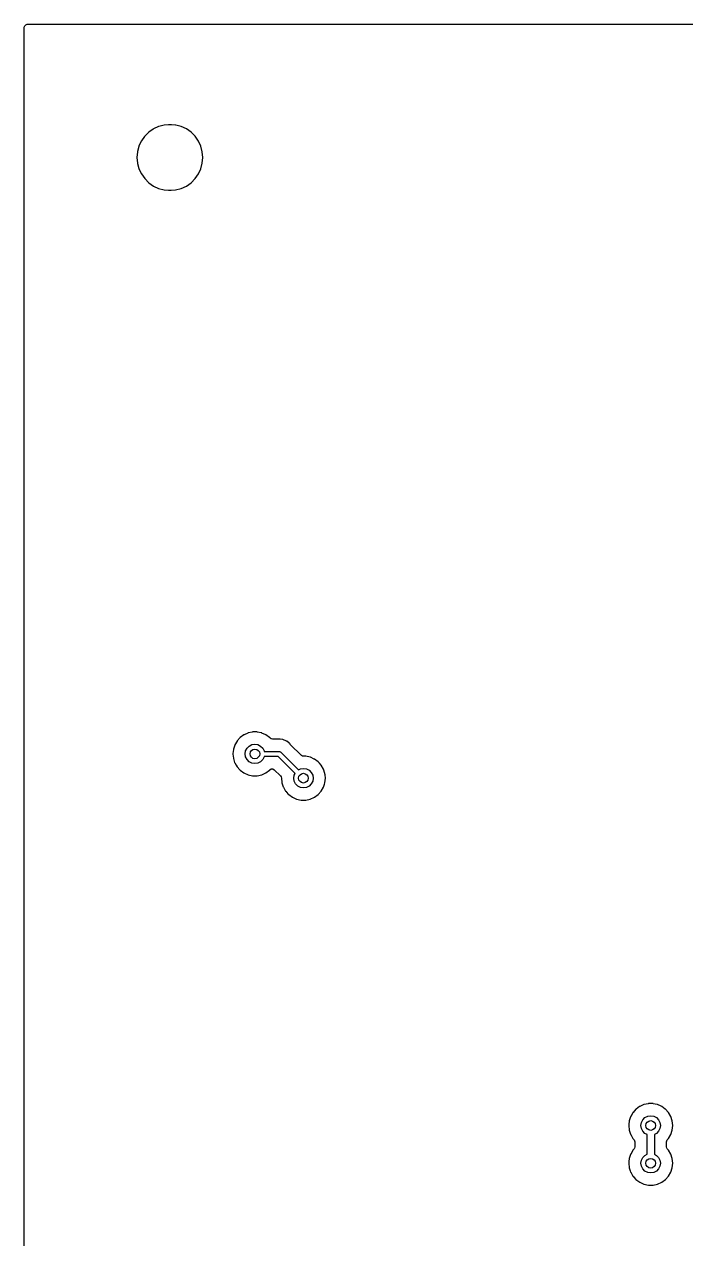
# Model space of a CAD drawing. Extents: x 98 to 198, y -146.7 to -46.7.
# Drawn here: x 98 to 125.24, y -96.71 to -46.72 of the extents above; entities that cross this region are included whole.
import ezdxf

# ---------------------------------------------------------------- set-up
doc = ezdxf.new("R2010")
doc.units = 0
doc.layers.add('BLACK', color=7, linetype='CONTINUOUS')

msp = doc.modelspace()

# ---------------------------------------------------------------- linework, layer by layer
at = {"layer": 'BLACK', "linetype": 'CONTINUOUS'}
for p, q in [((98.0042, -46.8407), (98.0208, -46.7787)), ((98.0042, -52.2), (98.0042, -46.8407)), ((98.0208, -46.7787), (98.0662, -46.7334)), ((98.0662, -46.7334), (98.1282, -46.7167)), ((98.1282, -46.7167), (197.872, -46.7167)), ((103.531, -50.9284), (103.327, -51.0237)), ((103.536, -50.9261), (103.531, -50.9284)), ((103.531, -50.9284), (103.531, -50.9284)), ((103.542, -50.9247), (103.536, -50.9261)), ((103.759, -50.8663), (103.542, -50.9247)), ((103.542, -50.9247), (103.542, -50.9247)), ((103.765, -50.8649), (103.759, -50.8663)), ((103.759, -50.8663), (103.759, -50.8663)), ((103.77, -50.8645), (103.765, -50.8649)), ((103.938, -50.8497), (103.77, -50.8645)), ((103.77, -50.8645), (103.77, -50.8645)), ((103.941, -50.8495), (103.938, -50.8497)), ((103.938, -50.8497), (103.938, -50.8497)), ((104.059, -50.8495), (103.941, -50.8495)), ((104.062, -50.8497), (104.059, -50.8495)), ((104.23, -50.8645), (104.062, -50.8497)), ((104.062, -50.8497), (104.062, -50.8497)), ((104.235, -50.8649), (104.23, -50.8645)), ((104.23, -50.8645), (104.23, -50.8645)), ((104.241, -50.8663), (104.235, -50.8649)), ((104.458, -50.9247), (104.241, -50.8663)), ((104.241, -50.8663), (104.241, -50.8663)), ((104.464, -50.9261), (104.458, -50.9247)), ((104.458, -50.9247), (104.458, -50.9247)), ((104.678, -51.026), (104.464, -50.9261)), ((102.958, -51.333), (102.829, -51.5177)), ((102.962, -51.3286), (102.958, -51.333)), ((102.958, -51.333), (102.958, -51.333)), ((102.965, -51.3248), (102.962, -51.3286)), ((103.125, -51.1653), (102.965, -51.3248)), ((102.965, -51.3248), (102.965, -51.3248)), ((103.129, -51.1615), (103.125, -51.1653)), ((103.125, -51.1653), (103.125, -51.1653)), ((103.133, -51.1584), (103.129, -51.1615)), ((103.318, -51.0291), (103.133, -51.1584)), ((103.133, -51.1584), (103.133, -51.1584)), ((103.322, -51.026), (103.318, -51.0291)), ((103.318, -51.0291), (103.318, -51.0291)), ((103.327, -51.0237), (103.322, -51.026)), ((103.327, -51.0237), (103.327, -51.0237)), ((104.871, -51.1615), (104.678, -51.026)), ((105.038, -51.3286), (104.871, -51.1615)), ((105.174, -51.5222), (105.038, -51.3286)), ((102.665, -51.9646), (102.644, -52.2)), ((102.666, -51.9594), (102.665, -51.9646)), ((102.725, -51.7416), (102.666, -51.9594)), ((102.666, -51.9594), (102.666, -51.9594)), ((102.726, -51.7363), (102.725, -51.7416)), ((102.725, -51.7416), (102.725, -51.7416)), ((102.728, -51.7314), (102.726, -51.7363)), ((102.824, -51.5271), (102.728, -51.7314)), ((102.728, -51.7314), (102.728, -51.7314)), ((102.826, -51.5222), (102.824, -51.5271)), ((102.824, -51.5271), (102.824, -51.5271)), ((102.829, -51.5177), (102.826, -51.5222)), ((102.829, -51.5177), (102.829, -51.5177)), ((105.274, -51.7363), (105.174, -51.5222)), ((105.335, -51.9646), (105.274, -51.7363)), ((105.356, -52.2), (105.335, -51.9646)), ((98.0042, -54.5225), (98.0042, -52.2)), ((102.644, -52.2), (102.665, -52.4354)), ((102.665, -52.4354), (102.666, -52.4406)), ((102.666, -52.4406), (102.666, -52.4406)), ((102.666, -52.4406), (102.725, -52.6584)), ((105.274, -52.6637), (105.335, -52.4354)), ((105.335, -52.4354), (105.356, -52.2)), ((102.725, -52.6584), (102.725, -52.6584)), ((102.725, -52.6584), (102.726, -52.6637)), ((102.726, -52.6637), (102.826, -52.8778)), ((102.826, -52.8778), (102.962, -53.0714)), ((105.038, -53.0714), (105.174, -52.8778)), ((105.174, -52.8778), (105.274, -52.6637)), ((102.962, -53.0714), (103.129, -53.2385)), ((103.129, -53.2385), (103.322, -53.374)), ((103.322, -53.374), (103.536, -53.4739)), ((103.536, -53.4739), (103.765, -53.5351)), ((104.235, -53.5351), (104.464, -53.4739)), ((104.464, -53.4739), (104.678, -53.374)), ((104.678, -53.374), (104.871, -53.2385)), ((104.871, -53.2385), (105.038, -53.0714)), ((103.765, -53.5351), (103.941, -53.5505)), ((103.941, -53.5505), (104.056, -53.5505)), ((104.056, -53.5505), (104.059, -53.5505)), ((104.059, -53.5505), (104.235, -53.5351)), ((98.0042, -57.7011), (98.0042, -54.5225)), ((98.0042, -60), (98.0042, -57.7011)), ((98.0042, -65.2767), (98.0042, -60)), ((98.0042, -66.5051), (98.0042, -65.2767)), ((98.0042, -67.7232), (98.0042, -66.5051)), ((98.0042, -69.7625), (98.0042, -67.7232)), ((98.0042, -76.75), (98.0042, -69.7625)), ((107.042, -75.9697), (106.899, -76.0733)), ((107.047, -75.9658), (107.042, -75.9697)), ((107.042, -75.9697), (107.042, -75.9697)), ((107.053, -75.9632), (107.047, -75.9658)), ((107.214, -75.8915), (107.053, -75.9632)), ((107.053, -75.9632), (107.053, -75.9632)), ((107.22, -75.8889), (107.214, -75.8915)), ((107.214, -75.8915), (107.214, -75.8915)), ((107.227, -75.8875), (107.22, -75.8889)), ((107.399, -75.8509), (107.227, -75.8875)), ((107.227, -75.8875), (107.227, -75.8875)), ((107.405, -75.8495), (107.399, -75.8509)), ((107.399, -75.8509), (107.399, -75.8509)), ((107.595, -75.8495), (107.405, -75.8495)), ((107.601, -75.8509), (107.595, -75.8495)), ((107.773, -75.8875), (107.601, -75.8509)), ((107.601, -75.8509), (107.601, -75.8509)), ((107.78, -75.8889), (107.773, -75.8875)), ((107.773, -75.8875), (107.773, -75.8875)), ((107.786, -75.8915), (107.78, -75.8889)), ((107.947, -75.9632), (107.786, -75.8915)), ((107.786, -75.8915), (107.786, -75.8915)), ((107.953, -75.9658), (107.947, -75.9632)), ((107.958, -75.9697), (107.953, -75.9658)), ((108.101, -76.0733), (107.958, -75.9697)), ((107.958, -75.9697), (107.958, -75.9697)), ((106.671, -76.3879), (106.616, -76.5556)), ((106.673, -76.3817), (106.671, -76.3879)), ((106.671, -76.3879), (106.671, -76.3879)), ((106.676, -76.3761), (106.673, -76.3817)), ((106.764, -76.2234), (106.676, -76.3761)), ((106.676, -76.3761), (106.676, -76.3761)), ((106.767, -76.2178), (106.764, -76.2234)), ((106.764, -76.2234), (106.764, -76.2234)), ((106.772, -76.213), (106.767, -76.2178)), ((106.89, -76.0819), (106.772, -76.213)), ((106.772, -76.213), (106.772, -76.213)), ((106.894, -76.0771), (106.89, -76.0819)), ((106.89, -76.0819), (106.89, -76.0819)), ((106.899, -76.0733), (106.894, -76.0771)), ((106.899, -76.0733), (106.899, -76.0733)), ((107.176, -76.5149), (107.265, -76.4264)), ((107.265, -76.4264), (107.376, -76.3696)), ((107.376, -76.3696), (107.5, -76.35)), ((107.5, -76.35), (107.624, -76.3696)), ((107.624, -76.3696), (107.735, -76.4264)), ((107.735, -76.4264), (107.824, -76.5149)), ((108.106, -76.0771), (108.101, -76.0733)), ((108.101, -76.0733), (108.101, -76.0733)), ((108.11, -76.0819), (108.106, -76.0771)), ((108.133, -76.1069), (108.11, -76.0819)), ((108.11, -76.0819), (108.11, -76.0819)), ((108.174, -76.1372), (108.133, -76.1069)), ((108.225, -76.1479), (108.174, -76.1372)), ((108.452, -76.1479), (108.225, -76.1479)), ((108.469, -76.1468), (108.452, -76.1479)), ((108.492, -76.1438), (108.469, -76.1468)), ((108.5, -76.1427), (108.492, -76.1438)), ((108.492, -76.1438), (108.492, -76.1438)), ((108.508, -76.1438), (108.5, -76.1427)), ((108.539, -76.1479), (108.508, -76.1438)), ((108.508, -76.1438), (108.508, -76.1438)), ((108.647, -76.1621), (108.539, -76.1479)), ((108.539, -76.1479), (108.539, -76.1479)), ((108.539, -76.1479), (108.539, -76.1479)), ((108.657, -76.1634), (108.647, -76.1621)), ((108.647, -76.1621), (108.647, -76.1621)), ((108.804, -76.2241), (108.657, -76.1634)), ((108.657, -76.1634), (108.657, -76.1634)), ((108.81, -76.229), (108.804, -76.2241)), ((108.898, -76.2963), (108.81, -76.229)), ((108.898, -76.2964), (108.898, -76.2963)), ((108.923, -76.3156), (108.898, -76.2964)), ((108.929, -76.3206), (108.923, -76.3156)), ((108.923, -76.3156), (108.923, -76.3156)), ((108.934, -76.327), (108.929, -76.3206)), ((108.949, -76.3457), (108.934, -76.327)), ((108.959, -76.3579), (108.949, -76.3457)), ((109.415, -76.8132), (108.959, -76.3579)), ((98.0042, -79.9), (98.0042, -76.75)), ((106.596, -76.7365), (106.595, -76.75)), ((106.595, -76.75), (106.595, -76.7565)), ((106.595, -76.7565), (106.614, -76.9318)), ((106.614, -76.5682), (106.596, -76.7365)), ((106.616, -76.5556), (106.614, -76.5617)), ((106.614, -76.5617), (106.614, -76.5682)), ((106.614, -76.5682), (106.614, -76.5682)), ((106.614, -76.9318), (106.614, -76.9318)), ((106.614, -76.9318), (106.614, -76.9383)), ((106.614, -76.9383), (106.616, -76.9444)), ((106.616, -76.5556), (106.616, -76.5556)), ((106.616, -76.9444), (106.616, -76.9444)), ((106.616, -76.9444), (106.667, -77.1009)), ((107.1, -76.75), (107.12, -76.6264)), ((107.12, -76.8736), (107.1, -76.75)), ((107.12, -76.6264), (107.176, -76.5149)), ((107.176, -76.9851), (107.12, -76.8736)), ((107.265, -77.0736), (107.176, -76.9851)), ((107.824, -76.9851), (107.735, -77.0736)), ((107.824, -76.5149), (107.88, -76.6264)), ((107.88, -76.8736), (107.824, -76.9851)), ((107.88, -76.6264), (107.884, -76.6484)), ((107.884, -76.8516), (107.88, -76.8736)), ((107.884, -76.6484), (108.5, -76.6484)), ((108.458, -76.8516), (107.884, -76.8516)), ((109.158, -77.5514), (108.458, -76.8516)), ((108.5, -76.6484), (108.508, -76.6509)), ((108.508, -76.6509), (108.516, -76.6497)), ((108.516, -76.6497), (108.537, -76.6605)), ((108.537, -76.6605), (108.56, -76.6678)), ((108.56, -76.6678), (108.565, -76.6744)), ((108.565, -76.6744), (108.572, -76.6782)), ((108.572, -76.6782), (109.301, -77.4078)), ((109.455, -76.8401), (109.415, -76.8132)), ((109.502, -76.8495), (109.455, -76.8401)), ((109.588, -76.8495), (109.502, -76.8495)), ((109.595, -76.8495), (109.588, -76.8495)), ((109.601, -76.8509), (109.595, -76.8495)), ((109.773, -76.8875), (109.601, -76.8509)), ((109.601, -76.8509), (109.601, -76.8509)), ((109.78, -76.8889), (109.773, -76.8875)), ((109.773, -76.8875), (109.773, -76.8875)), ((109.786, -76.8915), (109.78, -76.8889)), ((109.947, -76.9632), (109.786, -76.8915)), ((109.786, -76.8915), (109.786, -76.8915)), ((109.953, -76.9658), (109.947, -76.9632)), ((109.958, -76.9697), (109.953, -76.9658)), ((110.101, -77.0733), (109.958, -76.9697)), ((109.958, -76.9697), (109.958, -76.9697)), ((106.667, -77.1009), (106.673, -77.1183)), ((106.673, -77.1183), (106.676, -77.1239)), ((106.676, -77.1239), (106.676, -77.1239)), ((106.676, -77.1239), (106.731, -77.2197)), ((106.731, -77.2197), (106.767, -77.2822)), ((106.767, -77.2822), (106.772, -77.287)), ((106.772, -77.287), (106.772, -77.287)), ((106.772, -77.287), (106.879, -77.4066)), ((106.879, -77.4066), (106.894, -77.4229)), ((106.894, -77.4229), (107.047, -77.5342)), ((107.376, -77.1304), (107.265, -77.0736)), ((107.5, -77.15), (107.376, -77.1304)), ((107.624, -77.1304), (107.5, -77.15)), ((107.735, -77.0736), (107.624, -77.1304)), ((107.953, -77.5342), (108.106, -77.4229)), ((108.106, -77.4229), (108.121, -77.4066)), ((108.121, -77.4066), (108.176, -77.371)), ((108.176, -77.371), (108.243, -77.3692)), ((108.243, -77.3692), (108.3, -77.4019)), ((108.3, -77.4019), (108.559, -77.6604)), ((109.301, -77.4078), (109.376, -77.3696)), ((109.376, -77.3696), (109.5, -77.35)), ((109.5, -77.35), (109.624, -77.3696)), ((109.624, -77.3696), (109.735, -77.4264)), ((109.735, -77.4264), (109.824, -77.5149)), ((110.106, -77.0771), (110.101, -77.0733)), ((110.101, -77.0733), (110.101, -77.0733)), ((110.11, -77.0819), (110.106, -77.0771)), ((110.16, -77.1375), (110.11, -77.0819)), ((110.11, -77.0819), (110.11, -77.0819)), ((110.233, -77.2178), (110.16, -77.1375)), ((110.327, -77.3817), (110.233, -77.2178)), ((110.386, -77.5617), (110.327, -77.3817)), ((107.047, -77.5342), (107.22, -77.6111)), ((107.22, -77.6111), (107.405, -77.6505)), ((107.405, -77.6505), (107.588, -77.6505)), ((107.588, -77.6505), (107.595, -77.6505)), ((107.595, -77.6505), (107.78, -77.6111)), ((107.78, -77.6111), (107.953, -77.5342)), ((108.559, -77.6604), (108.586, -77.7006)), ((108.586, -77.7006), (108.595, -77.7465)), ((108.595, -77.7465), (108.595, -77.75)), ((108.595, -77.75), (108.595, -77.7565)), ((108.595, -77.7565), (108.614, -77.9318)), ((108.614, -77.9318), (108.614, -77.9318)), ((108.614, -77.9318), (108.614, -77.9383)), ((108.614, -77.9383), (108.616, -77.9444)), ((108.616, -77.9444), (108.616, -77.9444)), ((108.616, -77.9444), (108.671, -78.1121)), ((109.1, -77.75), (109.12, -77.6264)), ((109.12, -77.8736), (109.1, -77.75)), ((109.12, -77.6264), (109.158, -77.5514)), ((109.176, -77.9851), (109.12, -77.8736)), ((109.265, -78.0736), (109.176, -77.9851)), ((109.824, -77.9851), (109.735, -78.0736)), ((109.824, -77.5149), (109.88, -77.6264)), ((109.88, -77.8736), (109.824, -77.9851)), ((109.88, -77.6264), (109.9, -77.75)), ((109.9, -77.75), (109.88, -77.8736)), ((110.366, -78), (110.386, -77.9383)), ((110.386, -77.5682), (110.386, -77.5617)), ((110.391, -77.6085), (110.386, -77.5682)), ((110.386, -77.5682), (110.386, -77.5682)), ((110.386, -77.9383), (110.405, -77.75)), ((110.405, -77.75), (110.391, -77.6085)), ((108.671, -78.1121), (108.673, -78.1183)), ((108.673, -78.1183), (108.676, -78.1239)), ((108.676, -78.1239), (108.676, -78.1239)), ((108.676, -78.1239), (108.72, -78.2)), ((108.72, -78.2), (108.767, -78.2822)), ((108.767, -78.2822), (108.772, -78.287)), ((108.772, -78.287), (108.772, -78.287)), ((108.772, -78.287), (108.863, -78.3883)), ((108.863, -78.3883), (108.894, -78.4229)), ((108.894, -78.4229), (109.047, -78.5342)), ((109.376, -78.1304), (109.265, -78.0736)), ((109.5, -78.15), (109.376, -78.1304)), ((109.624, -78.1304), (109.5, -78.15)), ((109.735, -78.0736), (109.624, -78.1304)), ((109.953, -78.5342), (110.106, -78.4229)), ((110.106, -78.4229), (110.233, -78.2822)), ((110.233, -78.2822), (110.327, -78.1183)), ((110.327, -78.1183), (110.366, -78)), ((109.047, -78.5342), (109.22, -78.6111)), ((109.22, -78.6111), (109.405, -78.6505)), ((109.405, -78.6505), (109.588, -78.6505)), ((109.588, -78.6505), (109.595, -78.6505)), ((109.595, -78.6505), (109.78, -78.6111)), ((109.78, -78.6111), (109.953, -78.5342)), ((98.0042, -84.8), (98.0042, -79.9)), ((98.0042, -87.3894), (98.0042, -84.8)), ((98.0042, -90.1), (98.0042, -87.3894)), ((98.0042, -93.6), (98.0042, -90.1)), ((123.19, -91.3808), (123.072, -91.5119)), ((123.194, -91.376), (123.19, -91.3808)), ((123.19, -91.3808), (123.19, -91.3808)), ((123.199, -91.3722), (123.194, -91.376)), ((123.342, -91.2686), (123.199, -91.3722)), ((123.199, -91.3722), (123.199, -91.3722)), ((123.347, -91.2647), (123.342, -91.2686)), ((123.342, -91.2686), (123.342, -91.2686)), ((123.353, -91.2621), (123.347, -91.2647)), ((123.514, -91.1904), (123.353, -91.2621)), ((123.353, -91.2621), (123.353, -91.2621)), ((123.52, -91.1878), (123.514, -91.1904)), ((123.514, -91.1904), (123.514, -91.1904)), ((123.527, -91.1864), (123.52, -91.1878)), ((123.699, -91.1498), (123.527, -91.1864)), ((123.527, -91.1864), (123.527, -91.1864)), ((123.705, -91.1484), (123.699, -91.1498)), ((123.699, -91.1498), (123.699, -91.1498)), ((123.895, -91.1484), (123.705, -91.1484)), ((123.901, -91.1498), (123.895, -91.1484)), ((124.073, -91.1864), (123.901, -91.1498)), ((123.901, -91.1498), (123.901, -91.1498)), ((124.08, -91.1878), (124.073, -91.1864)), ((124.073, -91.1864), (124.073, -91.1864)), ((124.086, -91.1904), (124.08, -91.1878)), ((124.228, -91.2537), (124.086, -91.1904)), ((124.086, -91.1904), (124.086, -91.1904)), ((124.253, -91.2647), (124.228, -91.2537)), ((124.258, -91.2686), (124.253, -91.2647)), ((124.401, -91.3722), (124.258, -91.2686)), ((124.258, -91.2686), (124.258, -91.2686)), ((124.406, -91.376), (124.401, -91.3722)), ((124.401, -91.3722), (124.401, -91.3722)), ((124.41, -91.3808), (124.406, -91.376)), ((124.52, -91.503), (124.41, -91.3808)), ((124.41, -91.3808), (124.41, -91.3808)), ((122.914, -91.8671), (122.9, -91.9944)), ((122.916, -91.8545), (122.914, -91.8606)), ((122.914, -91.8606), (122.914, -91.8671)), ((122.914, -91.8671), (122.914, -91.8671)), ((122.971, -91.6868), (122.916, -91.8545)), ((122.916, -91.8545), (122.916, -91.8545)), ((122.973, -91.6806), (122.971, -91.6868)), ((122.971, -91.6868), (122.971, -91.6868)), ((122.976, -91.675), (122.973, -91.6806)), ((123.064, -91.5223), (122.976, -91.675)), ((122.976, -91.675), (122.976, -91.675)), ((123.067, -91.5167), (123.064, -91.5223)), ((123.064, -91.5223), (123.064, -91.5223)), ((123.072, -91.5119), (123.067, -91.5167)), ((123.072, -91.5119), (123.072, -91.5119)), ((123.4, -92.0489), (123.42, -91.9253)), ((123.42, -91.9253), (123.476, -91.8138)), ((123.476, -91.8138), (123.565, -91.7253)), ((123.565, -91.7253), (123.676, -91.6685)), ((123.676, -91.6685), (123.8, -91.6489)), ((123.8, -91.6489), (123.924, -91.6685)), ((123.924, -91.6685), (124.035, -91.7253)), ((124.035, -91.7253), (124.124, -91.8138)), ((124.124, -91.8138), (124.18, -91.9253)), ((124.18, -91.9253), (124.2, -92.0489)), ((124.533, -91.5167), (124.52, -91.503)), ((124.627, -91.6806), (124.533, -91.5167)), ((124.686, -91.8606), (124.627, -91.6806)), ((124.705, -92.0489), (124.686, -91.8606)), ((122.9, -91.9944), (122.895, -92.0489)), ((122.895, -92.0489), (122.895, -92.0554)), ((122.895, -92.0554), (122.914, -92.2307)), ((122.914, -92.2307), (122.914, -92.2307)), ((122.914, -92.2307), (122.914, -92.2372)), ((122.914, -92.2372), (122.916, -92.2433)), ((122.916, -92.2433), (122.916, -92.2433)), ((122.916, -92.2433), (122.969, -92.4062)), ((122.969, -92.4062), (122.973, -92.4172)), ((122.973, -92.4172), (122.976, -92.4228)), ((122.976, -92.4228), (122.976, -92.4228)), ((122.976, -92.4228), (123.056, -92.5617)), ((123.42, -92.1725), (123.4, -92.0489)), ((123.476, -92.284), (123.42, -92.1725)), ((123.565, -92.3725), (123.476, -92.284)), ((123.648, -92.4147), (123.565, -92.3725)), ((123.648, -93.2342), (123.648, -92.4147)), ((124.035, -92.3725), (123.952, -92.4147)), ((123.952, -92.4147), (123.952, -93.2342)), ((124.124, -92.284), (124.035, -92.3725)), ((124.18, -92.1725), (124.124, -92.284)), ((124.2, -92.0489), (124.18, -92.1725)), ((124.533, -92.5811), (124.627, -92.4172)), ((124.627, -92.4172), (124.686, -92.2372)), ((124.686, -92.2372), (124.705, -92.0489)), ((123.056, -92.5617), (123.067, -92.5811)), ((123.067, -92.5811), (123.115, -92.6342)), ((123.115, -92.6342), (123.139, -92.6727)), ((123.139, -92.9762), (123.115, -93.0147)), ((123.139, -92.6727), (123.147, -92.7172)), ((123.147, -92.9317), (123.139, -92.9762)), ((123.147, -92.7172), (123.147, -92.9317)), ((124.453, -92.7172), (124.461, -92.6727)), ((124.453, -92.75), (124.453, -92.7172)), ((124.453, -92.9317), (124.453, -92.75)), ((124.461, -92.9762), (124.453, -92.9317)), ((124.461, -92.6727), (124.485, -92.6342)), ((124.485, -93.0147), (124.461, -92.9762)), ((124.485, -92.6342), (124.533, -92.5811)), ((122.914, -93.4182), (122.904, -93.511)), ((122.916, -93.4056), (122.914, -93.4117)), ((122.914, -93.4117), (122.914, -93.4182)), ((122.914, -93.4182), (122.914, -93.4182)), ((122.971, -93.2379), (122.916, -93.4056)), ((122.916, -93.4056), (122.916, -93.4056)), ((122.973, -93.2317), (122.971, -93.2379)), ((122.971, -93.2379), (122.971, -93.2379)), ((122.976, -93.2261), (122.973, -93.2317)), ((123.064, -93.0734), (122.976, -93.2261)), ((122.976, -93.2261), (122.976, -93.2261)), ((123.067, -93.0678), (123.064, -93.0734)), ((123.064, -93.0734), (123.064, -93.0734)), ((123.115, -93.0147), (123.067, -93.0678)), ((123.4, -93.6), (123.42, -93.4764)), ((123.42, -93.4764), (123.476, -93.3649)), ((123.476, -93.3649), (123.565, -93.2764)), ((123.565, -93.2764), (123.648, -93.2342)), ((123.952, -93.2342), (124.035, -93.2764)), ((124.035, -93.2764), (124.124, -93.3649)), ((124.124, -93.3649), (124.18, -93.4764)), ((124.18, -93.4764), (124.2, -93.6)), ((124.533, -93.0678), (124.485, -93.0147)), ((124.627, -93.2317), (124.533, -93.0678)), ((124.686, -93.4117), (124.627, -93.2317)), ((124.705, -93.6), (124.686, -93.4117)), ((98.0042, -94.7), (98.0042, -93.6)), ((122.904, -93.511), (122.895, -93.6)), ((122.895, -93.6), (122.895, -93.6065)), ((122.895, -93.6065), (122.914, -93.7818)), ((122.914, -93.7818), (122.914, -93.7818)), ((122.914, -93.7818), (122.914, -93.7883)), ((122.914, -93.7883), (122.916, -93.7944)), ((122.916, -93.7944), (122.916, -93.7944)), ((122.916, -93.7944), (122.957, -93.9197)), ((122.957, -93.9197), (122.973, -93.9683)), ((122.973, -93.9683), (122.976, -93.9739)), ((122.976, -93.9739), (122.976, -93.9739)), ((122.976, -93.9739), (123.005, -94.0234)), ((123.42, -93.7236), (123.4, -93.6)), ((123.476, -93.8351), (123.42, -93.7236)), ((123.565, -93.9236), (123.476, -93.8351)), ((123.676, -93.9804), (123.565, -93.9236)), ((123.8, -94), (123.676, -93.9804)), ((123.924, -93.9804), (123.8, -94)), ((124.035, -93.9236), (123.924, -93.9804)), ((124.124, -93.8351), (124.035, -93.9236)), ((124.18, -93.7236), (124.124, -93.8351)), ((124.2, -93.6), (124.18, -93.7236)), ((124.533, -94.1322), (124.627, -93.9683)), ((124.627, -93.9683), (124.686, -93.7883)), ((124.686, -93.7883), (124.705, -93.6)), ((123.005, -94.0234), (123.067, -94.1322)), ((123.067, -94.1322), (123.072, -94.137)), ((123.072, -94.137), (123.072, -94.137)), ((123.072, -94.137), (123.105, -94.1734)), ((123.105, -94.1734), (123.194, -94.2729)), ((123.194, -94.2729), (123.347, -94.3842)), ((123.347, -94.3842), (123.52, -94.4611)), ((123.52, -94.4611), (123.705, -94.5005)), ((123.895, -94.5005), (124.08, -94.4611)), ((124.08, -94.4611), (124.253, -94.3842)), ((124.253, -94.3842), (124.406, -94.2729)), ((124.406, -94.2729), (124.533, -94.1322)), ((98.0042, -103), (98.0042, -94.7)), ((123.705, -94.5005), (123.888, -94.5005)), ((123.888, -94.5005), (123.895, -94.5005))]:
    msp.add_line(p, q, dxfattribs=at)
at = {"layer": 'BLACK'}
for centre in [(107.5, -76.75), (109.5, -77.75), (123.8, -92.0489), (123.8, -93.6)]:
    msp.add_circle(centre, 0.2, dxfattribs=at)

doc.saveas('drawing.dxf')
